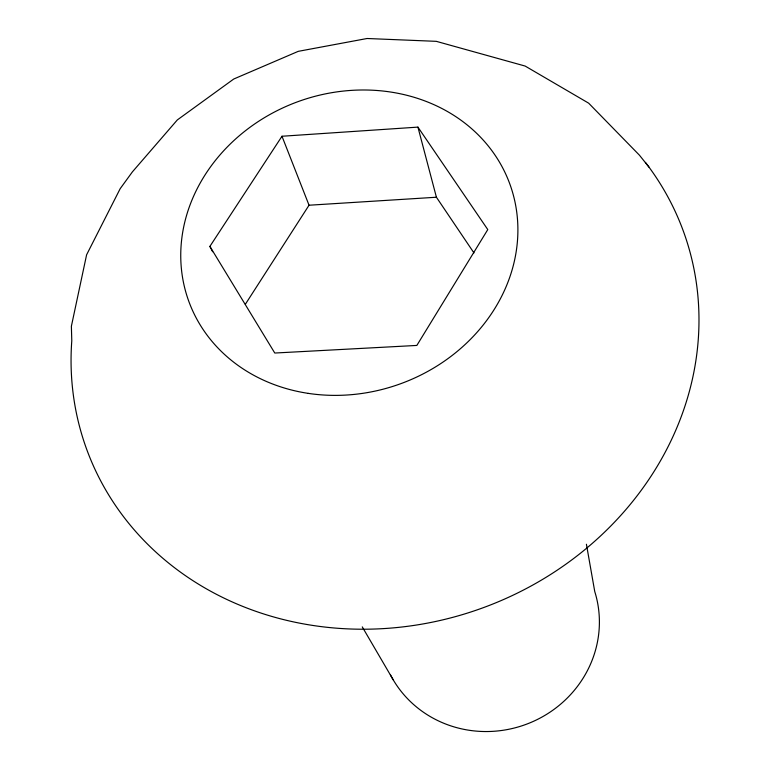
<?xml version="1.0" encoding="UTF-8"?>
<svg xmlns="http://www.w3.org/2000/svg" width="770" height="770" viewBox="0 0 770 770"><rect width="100%" height="100%" fill="white"/><g stroke="black" fill="none" stroke-linecap="round" stroke-linejoin="round"><path stroke-width="1.16" d="M245.351 304.275L309.039 205.224L436.417 197.236L473.954 252.906M209.892 246.4L281.984 136.251L417.927 127.117L487.785 229.585L416.849 345.432L274.775 353.035L209.892 246.4L212.616 251.732M648.985 167.129L639.418 155.165L588.646 103.161L525.14 66.056L436.292 41.339L367.107 38.5L298.269 51.34L233.762 79.012L177.331 119.927L132.401 171.874L120.178 188.679L86.606 254.793L71.379 326.239L71.783 340.841A317.644 284.929 -20.1 0 0 466.437 613.392A317.644 284.929 -20.1 0 0 645.424 162.383M362.275 626.886L393.191 679.794M281.984 136.251L309.039 205.224M417.927 127.117L436.417 197.236M586.413 544.246L594.748 591.533A110.707 105.914 -20.1 0 1 529.519 723.02A110.707 105.914 -20.1 0 1 390.4 674.751M308.241 393.374A170.901 150.092 -20.1 0 0 511.453 188.717A170.901 150.092 -20.1 0 0 228.267 145.973A170.901 150.092 -20.1 0 0 308.241 393.374"/></g></svg>
